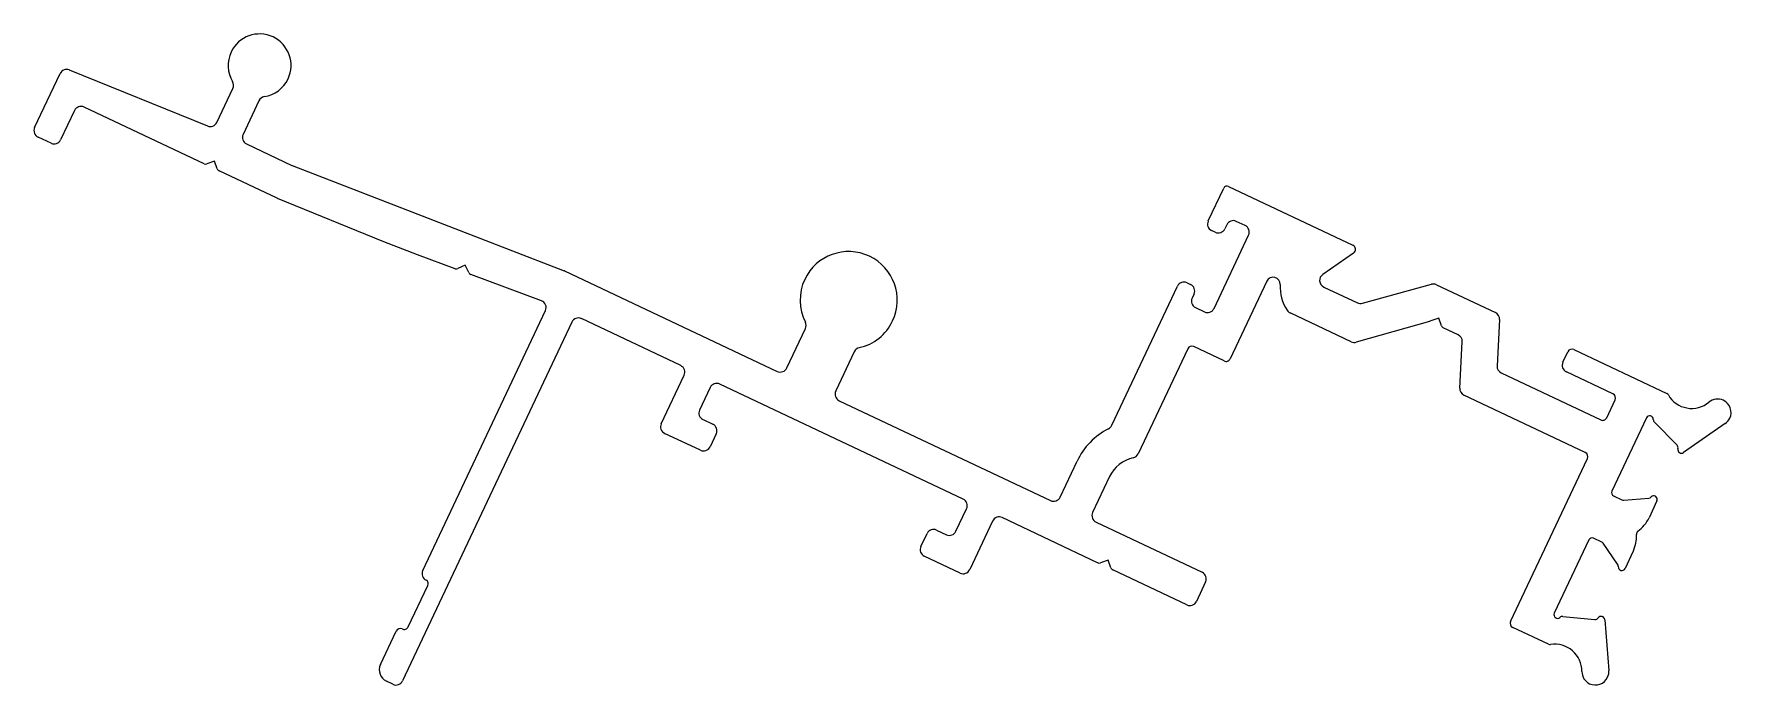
# Model space of a CAD drawing. Header units: inches. Extents: x -40.9 to 53.5, y 0.8 to 37.
import ezdxf

# ---------------------------------------------------------------- set-up
doc = ezdxf.new("R2010")
doc.units = ezdxf.units.IN
doc.header["$MEASUREMENT"] = 0
doc.layers.add('BEAD', color=152, linetype='Continuous')

msp = doc.modelspace()

# ---------------------------------------------------------------- linework, layer by layer
at = {"layer": 'BEAD', "color": 7}
for p, q in [((-38.887, 34.955), (-31.2, 31.842)), ((-40.815, 31.755), (-39.398, 34.755)), ((-30.688, 32.042), (-29.798, 33.927)), ((-28.351, 33.244), (-29.232, 31.379)), ((-38.597, 32.705), (-39.368, 31.072)), ((-31.4, 29.748), (-38.065, 32.896)), ((-39.901, 30.881), (-40.624, 31.223)), ((-29.041, 30.846), (-26.522, 29.657)), ((-30.818, 29.894), (-31.244, 29.741)), ((-30.665, 29.467), (-30.818, 29.894)), ((-27.34, 27.831), (-30.56, 29.352)), ((-26.495, 29.645), (-11.385, 23.809)), ((24.415, 26.567), (25.278, 28.393)), ((25.544, 28.489), (32.462, 25.221)), ((-21.402, 25.416), (-27.32, 27.822)), ((26.474, 26.313), (25.977, 26.548)), ((24.805, 25.94), (24.606, 26.034)), ((24.743, 21.711), (26.665, 25.781)), ((25.444, 26.357), (25.337, 26.131)), ((-19.534, 24.688), (-21.396, 25.414)), ((-17.446, 23.917), (-19.528, 24.686)), ((32.497, 24.79), (30.784, 23.603)), ((-16.882, 24.114), (-17.289, 23.923)), ((-16.688, 23.699), (-16.882, 24.114)), ((-12.642, 22.142), (-16.575, 23.595)), ((-11.357, 23.798), (0.458, 18.217)), ((19.057, 15.222), (22.707, 22.95)), ((23.239, 23.141), (23.438, 23.047)), ((27.669, 23.224), (25.633, 18.913)), ((30.842, 22.901), (32.707, 22.02)), ((32.988, 21.996), (36.831, 23.051)), ((37.108, 23.027), (40.383, 21.481)), ((23.629, 22.514), (23.522, 22.288)), ((23.713, 21.755), (24.211, 21.521)), ((-10.953, 20.953), (-20.36, 1.034)), ((-19.239, 7.155), (-12.419, 21.596)), ((-4.902, 18.537), (-10.421, 21.144)), ((32.37, 19.857), (28.967, 21.464)), ((36.717, 20.995), (32.65, 19.834)), ((37.229, 21.178), (36.729, 20.999)), ((37.382, 20.752), (37.229, 21.178)), ((40.611, 21.097), (40.471, 18.518)), ((0.999, 18.411), (2.029, 20.591)), ((38.313, 20.246), (37.486, 20.637)), ((38.401, 17.284), (38.541, 19.863)), ((4.742, 19.31), (3.712, 17.13)), ((23.277, 19.473), (20.523, 13.642)), ((25.301, 18.794), (23.61, 19.593)), ((44.134, 18.725), (44.409, 19.307)), ((44.742, 19.426), (49.906, 16.988)), ((-5.985, 15.306), (-4.711, 18.005)), ((40.7, 18.135), (46.233, 15.522)), ((46.916, 16.969), (44.325, 18.192)), ((-3.264, 17.321), (-3.855, 16.07)), ((4.377, 14.155), (-2.732, 17.512)), ((3.906, 16.589), (15.653, 11.041)), ((45.379, 13.713), (38.63, 16.901)), ((46.566, 15.641), (47.036, 16.636)), ((-3.664, 15.537), (-3.122, 15.281)), ((48.777, 15.641), (46.856, 11.572)), ((50.478, 14.118), (49.217, 15.392)), ((53.157, 15.314), (50.837, 13.706)), ((-3.805, 13.834), (-5.795, 14.774)), ((-2.931, 14.749), (-3.273, 14.025)), ((10.796, 11.123), (4.377, 14.155)), ((16.186, 11.232), (17.129, 13.229)), ((41.225, 4.333), (45.498, 13.381)), ((18.938, 12.375), (17.994, 10.378)), ((10.396, 9.339), (10.987, 10.591)), ((46.951, 11.305), (47.408, 11.089)), ((47.512, 11.071), (48.907, 11.186)), ((49.361, 11.023), (48.922, 10.093)), ((12.434, 9.908), (11.16, 7.209)), ((18.268, 7.595), (12.966, 10.099)), ((18.185, 9.846), (24.084, 7.06)), ((8.447, 8.491), (8.788, 9.214)), ((9.321, 9.405), (9.864, 9.149)), ((45.575, 8.859), (43.653, 4.79)), ((46.298, 8.738), (45.841, 8.954)), ((47.176, 7.519), (46.378, 8.67)), ((10.627, 7.019), (8.638, 7.958)), ((18.85, 7.74), (18.423, 7.587)), ((19.003, 7.314), (18.85, 7.74)), ((48.029, 8.202), (47.59, 7.273)), ((-19.004, 6.602), (-19.048, 6.623)), ((23.23, 5.252), (19.107, 7.198)), ((-20.05, 4.032), (-18.965, 6.33)), ((24.274, 6.527), (23.762, 5.442)), ((-21.591, 1.94), (-20.716, 3.794)), ((43.329, 3.063), (41.345, 4)), ((44.124, 4.609), (45.909, 4.444)), ((46.455, 4.428), (46.687, 1.615)), ((-20.901, 0.84), (-21.257, 1.008))]:
    msp.add_line(p, q, dxfattribs=at)
for centre, radius, start, end in [((-28.311, 35.202), 1.75, 64.72, 154.72), ((-28.311, 35.202), 1.75, 154.72, 210.70217), ((-28.311, 35.202), 1.75, 334.72, 64.72), ((-39.037, 34.584), 0.4, 67.95389, 154.72), ((-30.165, 34.101), 0.406, 334.72, 30.70217), ((-28.311, 35.202), 1.75, 278.73783, 334.72), ((-27.983, 33.07), 0.406, 98.73783, 154.72), ((-38.235, 32.534), 0.4, 64.72, 154.72), ((-40.453, 31.585), 0.4, 154.72, 244.72), ((-31.049, 32.213), 0.4, 247.95389, 334.72), ((-28.87, 31.208), 0.4, 154.72, 244.72), ((-39.73, 31.243), 0.4, 244.72, 334.72), ((-31.313, 29.932), 0.203, 244.72, 289.72), ((-30.473, 29.536), 0.203, 199.72, 244.72), ((-26.349, 30.024), 0.406, 244.72, 248.88297), ((25.459, 28.308), 0.2, 64.72, 154.72), ((-27.167, 28.199), 0.406, 244.72, 247.87031), ((24.777, 26.396), 0.4, 154.72, 244.72), ((25.806, 26.186), 0.4, 64.72, 154.72), ((24.976, 26.302), 0.4, 244.72, 334.72), ((26.303, 25.951), 0.4, 334.72, 64.72), ((-21.249, 25.792), 0.406, 247.87031, 248.72366), ((-19.387, 25.067), 0.406, 248.72366, 249.72), ((4.433, 22.169), 2.7, 64.72, 154.72), ((4.433, 22.169), 2.7, 334.72, 64.72), ((32.355, 24.995), 0.25, 304.72, 64.72), ((-17.375, 24.107), 0.203, 249.72, 295.09235), ((-16.504, 23.785), 0.203, 205.09235, 249.72), ((-11.531, 23.43), 0.406, 64.72, 68.88297), ((31.016, 23.269), 0.406, 124.72, 244.72), ((4.433, 22.169), 2.7, 154.72, 206.86243), ((23.069, 22.779), 0.4, 64.72, 154.72), ((23.268, 22.685), 0.4, 334.72, 64.72), ((28.026, 23.055), 0.395, 357.08824, 154.72), ((30.817, 22.913), 2.4, 177.08824, 212.93167), ((36.937, 22.666), 0.4, 64.72, 105.35387), ((-12.781, 21.766), 0.4, 334.72, 69.72), ((23.884, 22.117), 0.4, 154.72, 244.72), ((24.381, 21.882), 0.4, 244.72, 334.72), ((32.88, 22.388), 0.406, 244.72, 285.35387), ((-10.591, 20.782), 0.4, 64.72, 154.72), ((1.662, 20.765), 0.406, 334.72, 26.86243), ((4.433, 22.169), 2.7, 282.57757, 334.72), ((29.138, 21.826), 0.4, 212.93167, 244.72), ((36.661, 21.191), 0.203, 285.9363, 289.72), ((40.212, 21.119), 0.4, 356.89321, 64.72), ((32.541, 20.219), 0.4, 244.72, 285.9363), ((37.573, 20.82), 0.203, 199.72, 244.72), ((38.142, 19.885), 0.4, 356.89321, 64.72), ((5.109, 19.137), 0.406, 102.57757, 154.72), ((23.503, 19.367), 0.25, 64.72, 154.72), ((25.407, 19.02), 0.25, 244.72, 334.72), ((44.635, 19.2), 0.25, 64.72, 154.72), ((-5.073, 18.176), 0.4, 334.72, 64.72), ((0.632, 18.585), 0.406, 244.72, 334.72), ((40.871, 18.497), 0.4, 176.89321, 244.72), ((44.496, 18.554), 0.4, 154.72, 244.72), ((-2.903, 17.151), 0.4, 64.72, 154.72), ((4.08, 16.957), 0.406, 154.72, 244.72), ((38.801, 17.262), 0.4, 176.89321, 244.72), ((49.819, 16.804), 0.203, 30.19318, 64.72), ((-3.494, 15.899), 0.4, 154.72, 244.72), ((46.81, 16.743), 0.25, 334.72, 64.72), ((51.291, 17.661), 1.5, 210.19318, 309.74503), ((52.73, 15.931), 0.75, 64.72, 129.74503), ((52.73, 15.931), 0.75, 334.72, 64.72), ((-5.624, 15.136), 0.4, 154.72, 244.72), ((-3.293, 14.92), 0.4, 334.72, 64.72), ((18.69, 15.395), 0.406, 297.16167, 334.72), ((46.34, 15.748), 0.25, 244.72, 334.72), ((48.958, 15.555), 0.2, 357.06716, 154.72), ((49.361, 15.535), 0.203, 177.06716, 224.72), ((52.73, 15.931), 0.75, 304.72, 334.72), ((20.656, 11.564), 3.9, 117.16167, 154.72), ((-3.634, 14.196), 0.4, 244.72, 334.72), ((20.656, 11.564), 1.9, 102.52684, 154.72), ((20.155, 13.815), 0.406, 282.52684, 334.72), ((45.272, 13.487), 0.25, 334.72, 64.72), ((50.333, 13.975), 0.203, 344.98289, 44.72), ((50.723, 13.871), 0.2, 164.98289, 304.72), ((47.037, 11.486), 0.2, 154.72, 244.72), ((10.625, 10.762), 0.4, 334.72, 64.72), ((15.824, 11.403), 0.4, 244.72, 334.72), ((18.356, 10.207), 0.4, 154.72, 244.72), ((47.495, 11.273), 0.203, 244.72, 274.72), ((48.891, 11.388), 0.203, 274.72, 315.95746), ((49.18, 11.108), 0.2, 334.72, 135.95746), ((9.15, 9.043), 0.4, 64.72, 154.72), ((12.796, 9.737), 0.4, 64.72, 154.72), ((47.114, 10.947), 2, 306.3775, 334.72), ((8.809, 8.32), 0.4, 154.72, 244.72), ((10.034, 9.51), 0.4, 244.72, 334.72), ((45.755, 8.773), 0.2, 64.72, 154.72), ((46.211, 8.555), 0.203, 34.72, 64.72), ((46.221, 9.056), 2, 334.72, 3.0625), ((48.421, 9.174), 0.203, 126.3775, 183.0625), ((18.355, 7.779), 0.203, 244.72, 289.72), ((-18.877, 6.985), 0.4, 154.72, 244.72), ((10.798, 7.38), 0.4, 244.72, 334.72), ((19.194, 7.382), 0.203, 199.72, 244.72), ((23.913, 6.698), 0.4, 334.72, 64.72), ((47.009, 7.404), 0.203, 353.48254, 34.72), ((47.409, 7.358), 0.2, 173.48254, 334.72), ((-19.191, 6.436), 0.25, 334.72, 41.51423), ((23.4, 5.613), 0.4, 244.72, 334.72), ((43.834, 4.704), 0.2, 154.72, 312.37284), ((-20.49, 3.687), 0.25, 64.72, 154.72), ((-20.276, 4.139), 0.25, 244.72, 334.72), ((41.451, 4.226), 0.25, 154.72, 244.72), ((44.106, 4.407), 0.203, 84.72, 132.37284), ((45.928, 4.646), 0.203, 264.72, 324.45711), ((46.256, 4.412), 0.2, 4.72, 144.45711), ((43.416, 3.246), 0.203, 244.72, 279.24682), ((43.69, 1.565), 1.5, 359.69497, 99.24682), ((-20.958, 1.641), 0.7, 154.72, 244.72), ((-20.728, 1.208), 0.406, 244.72, 334.72), ((45.94, 1.553), 0.75, 179.69497, 244.72), ((45.94, 1.553), 0.75, 244.72, 334.72), ((45.94, 1.553), 0.75, 334.72, 4.72)]:
    msp.add_arc(centre, radius, start, end, dxfattribs=at)

doc.saveas('drawing.dxf')
